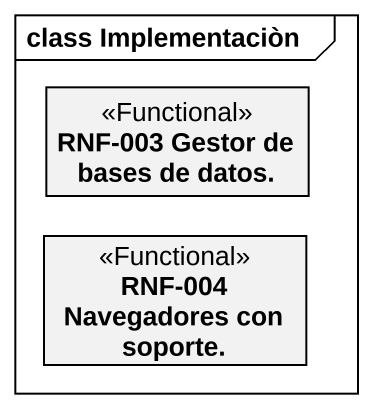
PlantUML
@startuml
mainframe class Implementaciòn
hide circle
hide empty members
class "RNF-003 Gestor de bases de datos." as RNF_003_Gestor_de_bases_de <<Functional>>
class "RNF-004 Navegadores con soporte." as RNF_004_Navegadores_con <<Functional>>
@enduml
